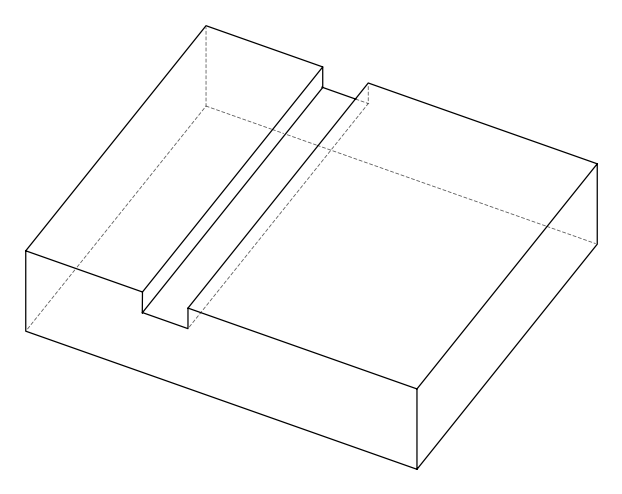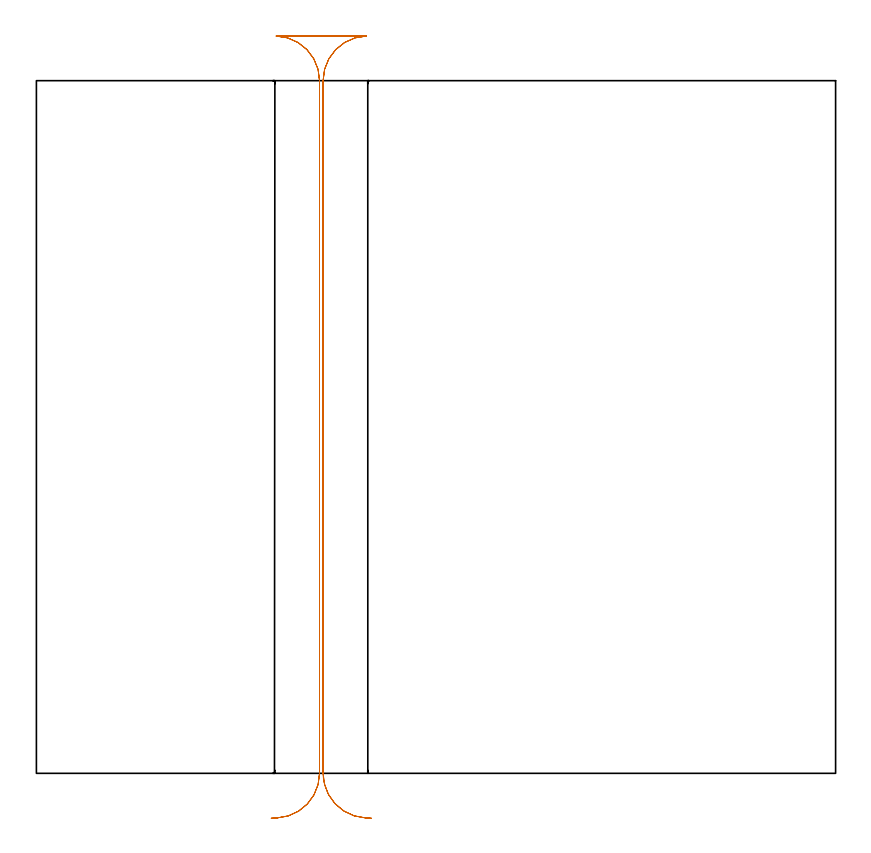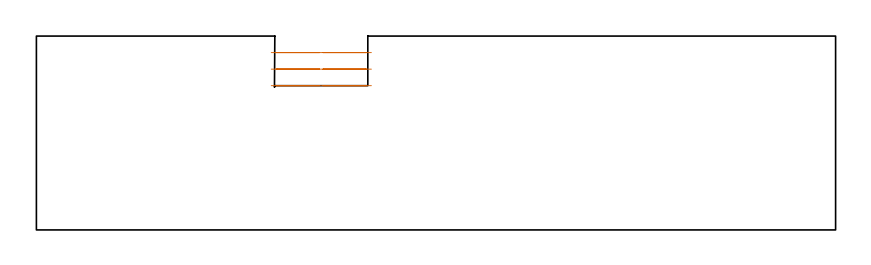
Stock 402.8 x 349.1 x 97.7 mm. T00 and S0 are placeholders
(PLAN: 1 operations, 0 tool changes, 5.6 min)
(1 MILL_RECTANGULAR_SLOT | SLOT_RECTANGULAR | UGT0201_009 | Follow Part, ap 11.25, ae 75% | 5.64 min | 408580 mm3)
(TOOL UGT0201_009 | End Mill 45 mm | D45 FL63 Z6)
(OP 1 MILL_RECTANGULAR_SLOT)
G17 G21 G94 G90
T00 M6
G54
G17 G0 G90 X168.835 Y-22.625 S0 M3
G43 Z107.7 H0
Z89.367
G94 G1 X165.839 Y-22.47 F250.
G2 X144.5 Y0. R22.5 F500.
G1 Y15.819
Y325.819 F449.
Y349.1 F500.
G2 X166.329 Y371.59 R22.5
G1 X120.871
G2 X142.7 Y349.1 R22.5
G1 Y0.
G2 X121.361 Y-22.47 R22.5
G1 X118.365 Y-22.625 F250.
G0 X168.835 Z81.033
G1 X165.839 Y-22.47
G2 X144.5 Y0. R22.5 F500.
G1 Y15.819
Y325.819 F449.
Y349.1 F500.
G2 X166.329 Y371.59 R22.5
G1 X120.871
G2 X142.7 Y349.1 R22.5
G1 Y0.
G2 X121.361 Y-22.47 R22.5
G1 X118.365 Y-22.625 F250.
G0 X168.835 Z72.7
G1 X165.839 Y-22.47
G2 X144.887 Y-4.157 R22.5 F500.
X144.5 Y0. R22.5 F420.
G1 Y325.819
Y349.1 F500.
G2 X166.329 Y371.59 R22.5
G1 X120.871
G2 X142.7 Y349.1 R22.5
G1 Y0.
G2 X121.361 Y-22.47 R22.5
G1 X118.365 Y-22.625 F250.
G0 Z107.7
M5
M2
